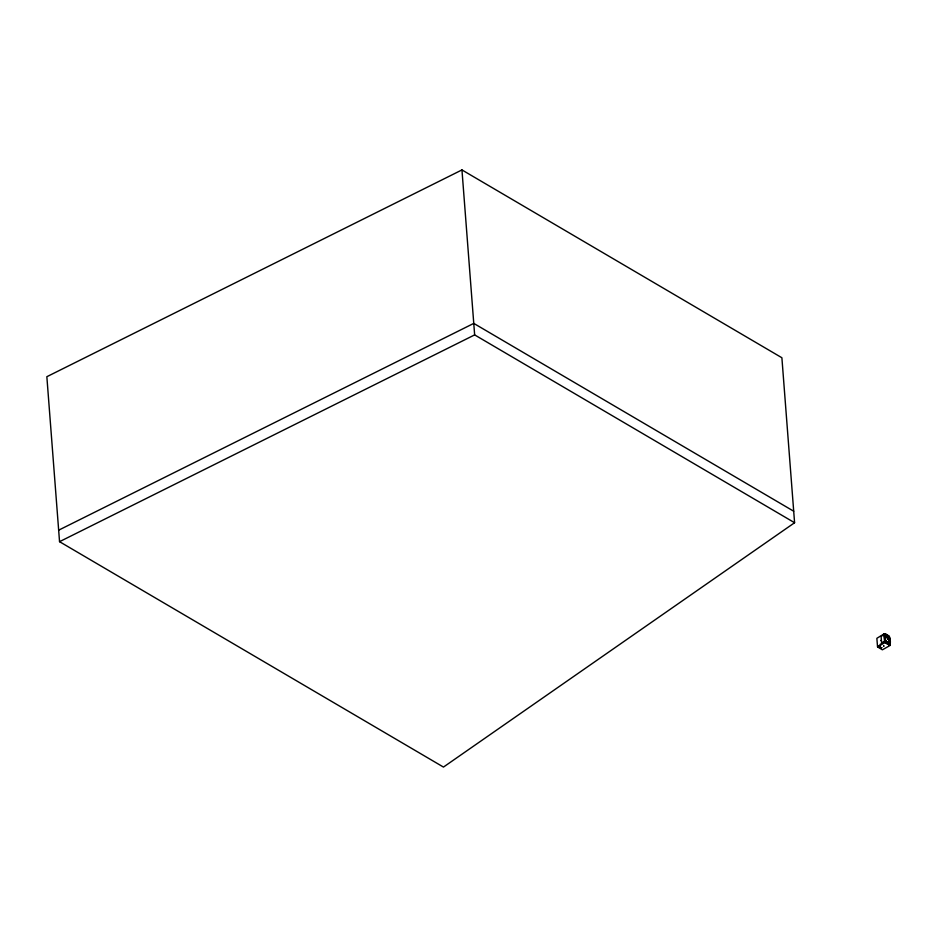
<?xml version="1.0" encoding="UTF-8"?>
<svg xmlns="http://www.w3.org/2000/svg" width="937" height="937" viewBox="0 0 937 937"><rect width="100%" height="100%" fill="white"/><g stroke="black" fill="none" stroke-linecap="round" stroke-linejoin="round"><path stroke-width="1.41" d="M880.194 646.624L878.824 646.319L879.538 646.998M880.276 647.256L881.108 648.287M879.492 646.05L880.03 646.647M880.675 640.439L881.248 640.685M878.765 645.839L878.824 646.952L879.644 646.624C877.84 647.174 880.124 647.092 878.801 647.057M881.612 647.666L881.038 647.9M884.996 636.762C882.982 643.824 893.957 644.644 887.409 637.406C882.935 633.787 885.231 643.45 889.072 642.7M880.206 646.87L881.213 648.275M880.452 647.807L880.956 647.9M879.984 644.539L884.598 641.587L883.896 634.408M883.591 645.862L883.661 646.179M889.389 636.61L884.387 633.705L876.856 638.308L877.559 646.928L882.385 649.809L890.056 645.464L885.043 642.536L877.559 646.928M879.246 647.01L879.843 646.776M880.921 648.053L880.522 647.584M884.446 634.267L884.856 641.716L889.611 644.211L884.598 641.587M885.617 640.662L885.078 641.002L885.535 640.627M888.826 642.841C888.733 638.636 888.803 638.577 885.16 636.656M890.15 645.288L889.494 636.809L887.48 635.005A10.53 6.149 -4.4 0 0 885.278 634.044L884.598 634.08L885.254 642.477L890.138 645.218L885.055 642.29L890.138 645.218L889.752 644.726M883.755 646.366L883.849 645.71M889.892 645.089L889.763 645.136A10.225 5.973 -4.4 0 0 885.254 642.477L884.669 634.009L889.119 636.727C888.627 655.35 892.856 637.851 887.971 635.614M885.196 637.031L884.797 637.031M888.698 642.688L888.217 642.852M889.119 636.727L889.763 645.136A10.084 5.891 -4.4 0 0 887.913 643.555L885.242 642.477L884.657 634.091L888.475 635.754M880.78 648.006L881.799 647.561M794.588 522.729L443.47 767.075L59.546 541.68L46.85 376.709L461.953 169.925L781.891 357.747L794.588 522.729L474.649 334.896L461.953 169.925M887.878 638.952L888.756 638.542M884.575 641.177L881.612 642.923L881.108 636.434L884.024 634.513M885.067 642.477L885.348 642.325A10.096 5.891 -4.4 0 1 889.693 644.879L885.067 642.477L884.387 633.705M879.351 647.045L879.398 646.366M879.937 646.015L879.925 646.612M879.374 646.132L880.183 646.202M880.546 647.936L881.448 647.713M879.047 647.104L879.749 646.694M58.656 530.178L473.771 323.394L793.698 511.215M59.546 541.68L474.649 334.896M886.297 634.49L884.797 634.044L885.418 642.431M886.941 642.852L885.57 642.395L884.458 633.857L885.278 634.044M885.933 642.489L885.57 642.384M880.265 646.038L878.719 646.975M884.657 634.091L889.072 636.855L889.611 644.211M885.348 642.325L884.704 634.314L886.507 634.946M884.704 634.314L889.072 636.855M889.377 644.363L888.791 636.82L889.424 645.031M880.253 646.448L879.62 646.155L880.183 646.483M888.37 637.066L889.119 644.234M887.456 642.513A2.823 1.476 59.5 0 1 886.73 642.255M885.371 640.861A2.823 1.476 59.5 0 1 884.915 637.734M885.078 638.905A2.811 1.464 59.5 0 0 888.206 642.255A2.811 1.464 59.5 0 0 887.538 638.12A2.811 1.464 59.5 0 0 885.078 638.905"/></g></svg>
